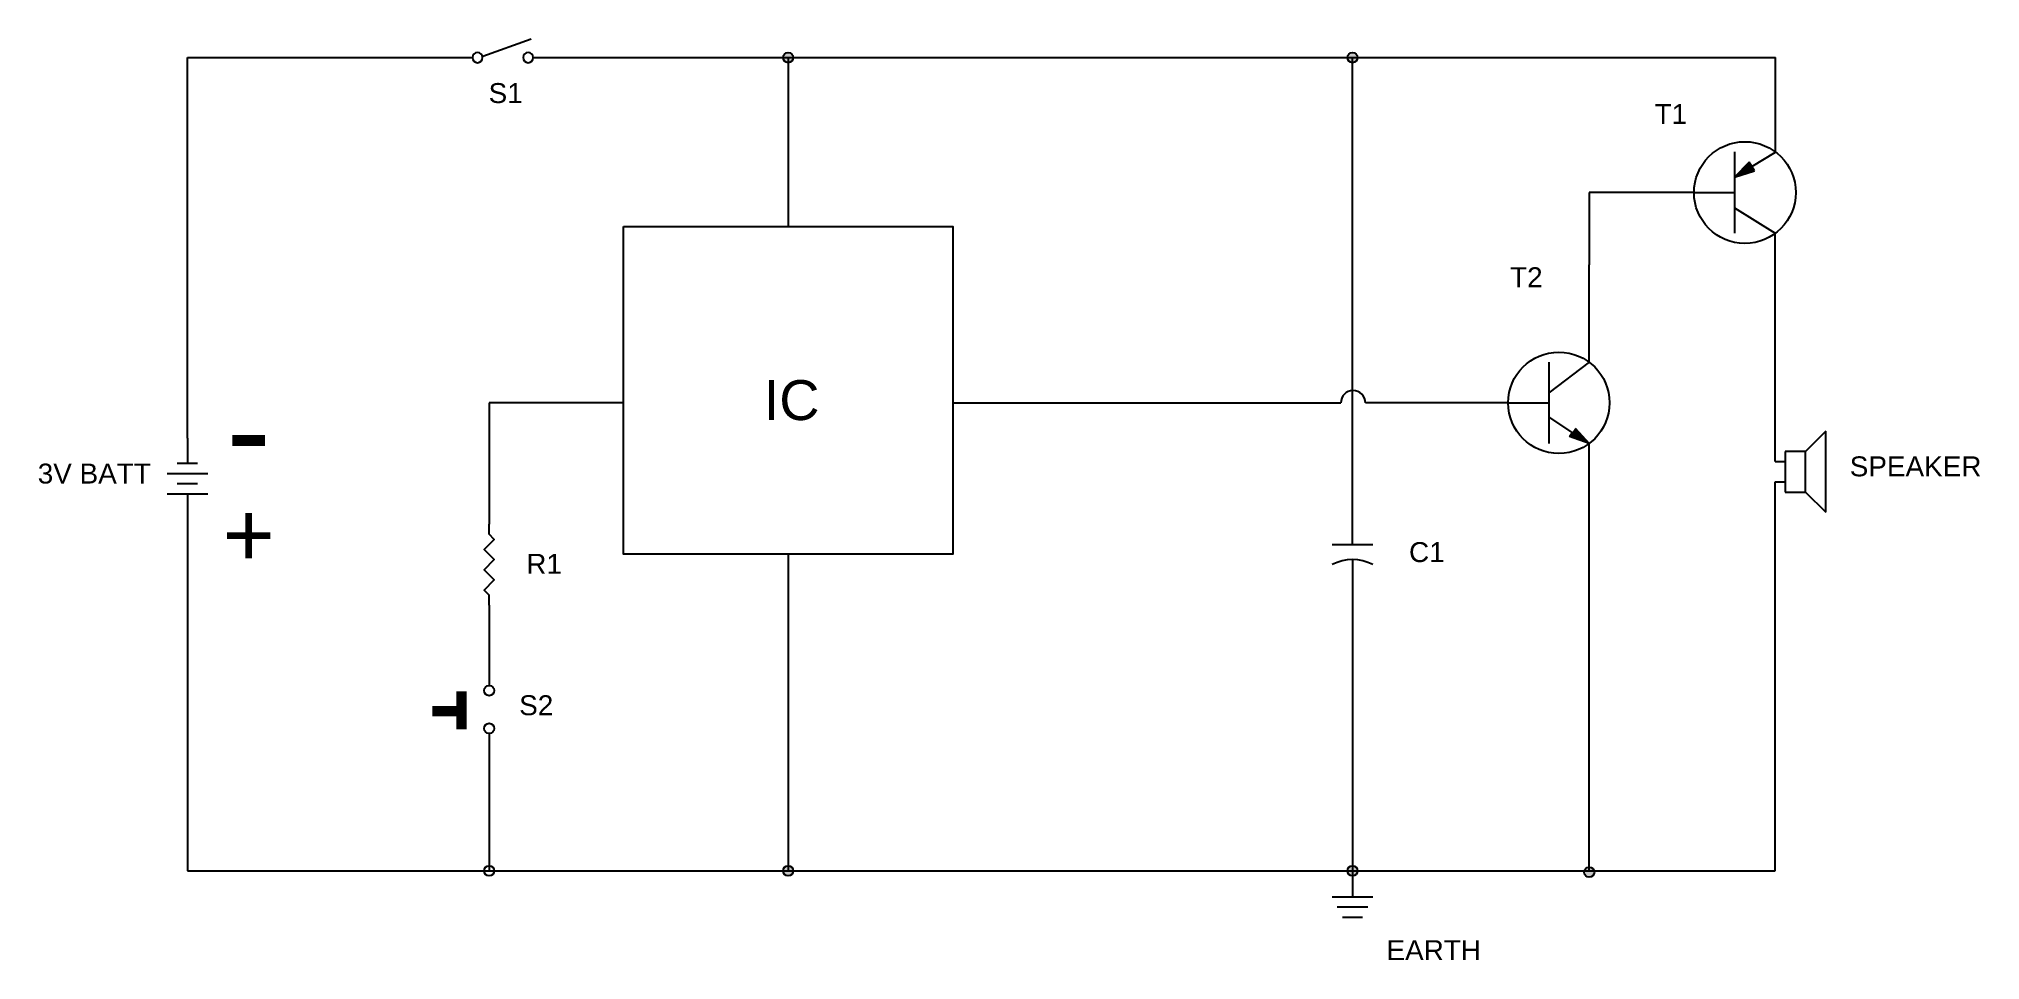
# Model space of a CAD drawing. Header units: millimetres. Extents: x 7995 to 8238, y 2988 to 3103.
import ezdxf

# ---------------------------------------------------------------- set-up
doc = ezdxf.new("R2010")
doc.units = ezdxf.units.MM
doc.styles.get("Standard").update_dxf_attribs({"font": 'arial.ttf'})

# ---------------------------------------------------------------- blocks, each defined once
blk = doc.blocks.new('電晶體 - PNP')
at = {"color": 7}
for p, q in [((0.200001, 0.2), (0.200001, -0.199999)), ((0.284805, 0.127992), (0.4024, 0.199023)), ((0.271557, 0.149194), (0.200001, 0.075)), ((0.200001, 0.075), (0.298053, 0.106791)), ((0.284805, 0.127992), (0.271557, 0.149194)), ((0.298053, 0.106791), (0.284805, 0.127992)), ((0, 0), (0.200001, 0)), ((0.200001, -0.074999), (0.400001, -0.199999))]:
    blk.add_line(p, q, dxfattribs=at)
blk.add_solid([(0.200001, 0.075), (0.298053, 0.106791), (0.271557, 0.149194)], dxfattribs=at)
blk = doc.blocks.new('電晶體 - NPN')
at = {"color": 7}
for p, q in [((0.199999, 0.2), (0.199999, -0.2)), ((0.399999, 0.2), (0.199999, 0.05)), ((0, 0), (0.199999, 0)), ((0.316132, -0.145536), (0.201153, -0.069033)), ((0.302516, -0.166503), (0.316132, -0.145536)), ((0.399999, -0.2), (0.302516, -0.166503)), ((0.329748, -0.124569), (0.399999, -0.2))]:
    blk.add_line(p, q, dxfattribs=at)
blk.add_solid([(0.302516, -0.166503), (0.399999, -0.2), (0.329748, -0.124569)], dxfattribs=at)
blk = doc.blocks.new('喇叭')
at = {"color": 7}
for p, q in [((0.25, 0.15), (0.15, 0.05)), ((0.25, -0.25), (0.25, 0.15)), ((0, 0), (0.05, 0)), ((0.05, 0.05), (0.05, -0.15)), ((0.15, 0.05), (0.05, 0.05)), ((0.15, -0.15), (0.15, 0.05)), ((0, -0.1), (0.05, -0.1)), ((0.05, -0.15), (0.15, -0.15)), ((0.15, -0.15), (0.25, -0.25))]:
    blk.add_line(p, q, dxfattribs=at)
blk = doc.blocks.new('電容器')
at = {"color": 7}
for p, q in [((0.15, -0.1), (0.15, 0.1)), ((0.15, 0), (0, 0)), ((0.225, 0), (0.4, 0))]:
    blk.add_line(p, q, dxfattribs=at)
blk.add_arc((0.4375, 0), 0.2125, 151.9275, 208.0725, dxfattribs=at)
blk = doc.blocks.new('接地')
at = {"color": 7}
for p, q in [((-0.1, 0), (0.1, 0)), ((0.075, -0.05), (-0.075, -0.05)), ((-0.05, -0.1), (0.05, -0.1))]:
    blk.add_line(p, q, dxfattribs=at)
blk = doc.blocks.new('電池')
at = {"color": 7}
for p, q in [((0.175, -0.1), (0.175, 0.1)), ((0.275, -0.1), (0.275, 0.1)), ((0, 0), (0.125, 0)), ((0.125, 0.05), (0.125, -0.05)), ((0.225, 0.05), (0.225, -0.05)), ((0.275, 0), (0.4, 0))]:
    blk.add_line(p, q, dxfattribs=at)
blk = doc.blocks.new('電阻器')
at = {"color": 7}
blk.add_lwpolyline([(0, 0), (0.05, 0), (0.075, 0.025), (0.125, -0.025), (0.175, 0.025), (0.225, -0.025), (0.275, 0.025), (0.325, -0.025), (0.35, 0), (0.4, 0)], dxfattribs=at)
blk = doc.blocks.new('開關 - SPST 開啟')
at = {"color": 7}
blk.add_line((0.027156, -0.00762), (0.264557, -0.092586), dxfattribs=at)
for centre in [(0, 0), (0.25, 0)]:
    blk.add_circle(centre, 0.025, dxfattribs=at)

msp = doc.modelspace()

# ---------------------------------------------------------------- hatches: boundary and pattern name
h = msp.add_hatch(color=256)
h.dxf.hatch_style = 1
h.paths.add_polyline_path([(8189.99, 2998.91, 0.072882), (8189.96, 2999.09), (8188.75, 2999.09, 0.072882), (8188.72, 2998.91, 1)])
h.paths.add_polyline_path([(8189.36, 2999.55), (8189.36, 2999.09), (8189.96, 2999.09, 0.331329)])
h.paths.add_polyline_path([(8189.36, 2999.55, 0.331329), (8188.75, 2999.09), (8189.36, 2999.09)])
h.paths.add_polyline_path([(8160.34, 2999.09), (8159.7, 2999.09), (8159.7, 2998.46, 0.414214)])
h.paths.add_polyline_path([(8159.7, 2999.73), (8159.7, 2999.09), (8160.34, 2999.09, 0.414214)])
h.paths.add_polyline_path([(8159.7, 2999.73, 0.414214), (8159.07, 2999.09), (8159.7, 2999.09)])
h.paths.add_polyline_path([(8159.7, 2999.09), (8159.07, 2999.09, 0.414214), (8159.7, 2998.46)])
h.paths.add_polyline_path([(8089.01, 2999.73, 0.414214), (8088.37, 2999.09), (8089.01, 2999.09)])
h.paths.add_polyline_path([(8089.01, 2999.73), (8089.01, 2999.09), (8089.64, 2999.09, 0.414214)])
h.paths.add_polyline_path([(8089.64, 2999.09), (8088.37, 2999.09, 1)])
h.paths.add_polyline_path([(8088.37, 3100.95), (8089.01, 3100.95), (8089.64, 3100.95, 1)])
h.paths.add_polyline_path([(8089.64, 3100.95), (8089.01, 3100.95), (8089.01, 3100.32, 0.414214)])
h.paths.add_polyline_path([(8089.01, 3100.95), (8088.37, 3100.95, 0.414214), (8089.01, 3100.32)])
h.paths.add_polyline_path([(8159.07, 3100.95), (8160.34, 3100.95, 1)])
h.paths.add_polyline_path([(8160.34, 3100.95), (8159.7, 3100.95), (8159.7, 3100.32, 0.414214)])
h.paths.add_polyline_path([(8159.7, 3100.95), (8159.07, 3100.95, 0.414214), (8159.7, 3100.32)])

# ---------------------------------------------------------------- linework, layer by layer
for p, q in [((8013.75, 3053.29), (8013.75, 3100.95)), ((8013.75, 3100.95), (8049.44, 3100.95)), ((8057.06, 3100.95), (8089.01, 3100.95)), ((8089.01, 3100.95), (8089.01, 3079.8)), ((8089.01, 3100.95), (8212.7, 3100.95)), ((8159.7, 3043.79), (8159.7, 3100.95)), ((8212.7, 3089.12), (8212.7, 3100.95)), ((8202.48, 3084.05), (8189.36, 3084.05)), ((8189.36, 3084.05), (8189.36, 3074.98)), ((8212.64, 3068.42), (8212.64, 3078.98)), ((8189.36, 3062.79), (8189.36, 3074.98)), ((8212.64, 3050.35), (8212.64, 3068.42)), ((8068.36, 3057.71), (8051.55, 3057.71)), ((8051.55, 3057.71), (8051.55, 3042.51)), ((8109.65, 3057.71), (8156.97, 3057.71)), ((8156.97, 3057.71), (8158.23, 3057.71)), ((8164.23, 3057.71), (8161.32, 3057.71)), ((8179.2, 3057.71), (8164.23, 3057.71)), ((8189.36, 2999.09), (8189.36, 3052.63)), ((8212.64, 2999.09), (8212.64, 3047.81)), ((8013.75, 3043.13), (8013.75, 2999.09)), ((8089.01, 3038.75), (8089.01, 2999.09)), ((8159.7, 3033.63), (8159.7, 2999.09)), ((8051.55, 3032.35), (8051.55, 3022.29)), ((8051.55, 3016.3), (8051.55, 2999.09)), ((8013.75, 2999.09), (8212.64, 2999.09)), ((8159.7, 2999.09), (8159.7, 2995.82))]:
    msp.add_line(p, q)
msp.add_lwpolyline([(8068.36, 3079.8), (8109.65, 3079.8), (8109.65, 3038.75), (8068.36, 3038.75)], close=True)
at = {"const_width": 1.3}
for points in [[(8048.08, 3021.57), (8048.08, 3016.8)], [(8048.08, 3019.08), (8044.41, 3019.08)]]:
    msp.add_lwpolyline(points, dxfattribs=at)
at = {"color": 7}
for centre in [(8089.01, 3100.95), (8159.7, 3100.95), (8051.55, 3021.66), (8051.55, 3016.93), (8051.55, 2999.09), (8089.01, 2999.09), (8159.7, 2999.09), (8189.36, 2998.91)]:
    msp.add_circle(centre, 0.635, dxfattribs=at)
for centre, radius in [((8208.85, 3084.05), 6.37), ((8185.55, 3057.71), 6.35)]:
    msp.add_circle(centre, radius)
msp.add_arc((8159.77, 3057.71), 1.54, 360, 180)

# ---------------------------------------------------------------- block references
at = {"yscale": 25.4, "zscale": 25.4}
for name, p, xscale, rotation in [('開關 - SPST 開啟', (8050.08, 3100.95), -25.4, 180), ('電池', (8013.75, 3053.29), 25.4, 270), ('電阻器', (8051.55, 3032.35), 25.4, 90), ('電容器', (8159.7, 3043.79), 25.4, 270)]:
    msp.add_blockref(name, p, dxfattribs=dict(at, xscale=xscale, rotation=rotation))
at = {"xscale": 25.4, "yscale": 25.4, "zscale": 25.4}
for name, p in [('電晶體 - PNP', (8202.48, 3084.06)), ('電晶體 - NPN', (8179.2, 3057.71)), ('喇叭', (8212.64, 3050.35)), ('接地', (8159.7, 2995.82))]:
    msp.add_blockref(name, p, dxfattribs=at)

# ---------------------------------------------------------------- texts
at = {"color": 3, "attachment_point": 1}
for s, width, insert, char_height in [('S1', 9.8402, (8051.48, 3097.76), 2.5), ('T1', 4.2243, (8197.55, 3095.14), 2.5), ('T2', 4.2243, (8179.44, 3074.69), 2.5), ('IC', 9.6288, (8085.95, 3060.55), 5), ('-', 5.5488, (8018.63, 3060.36), 12), ('3V BATT', 30.0223, (7995, 3050.1), 2.5), ('SPEAKER', 27.114, (8221.99, 3051), 2.5), ('+', 3.1959, (8018.16, 3045.2), 8), ('C1', 4.2243, (8166.78, 3040.26), 2.5), ('R1', 4.2243, (8056.2, 3038.79), 2.5), ('S2', 9.8402, (8055.31, 3021.08), 2.5), ('EARTH', 27.114, (8163.96, 2990.4), 2.5)]:
    msp.add_mtext_dynamic_manual_height_columns(s, width=width, gutter_width=12.5, heights=[0], dxfattribs=dict(at, insert=insert, char_height=char_height))

doc.saveas('drawing.dxf')
